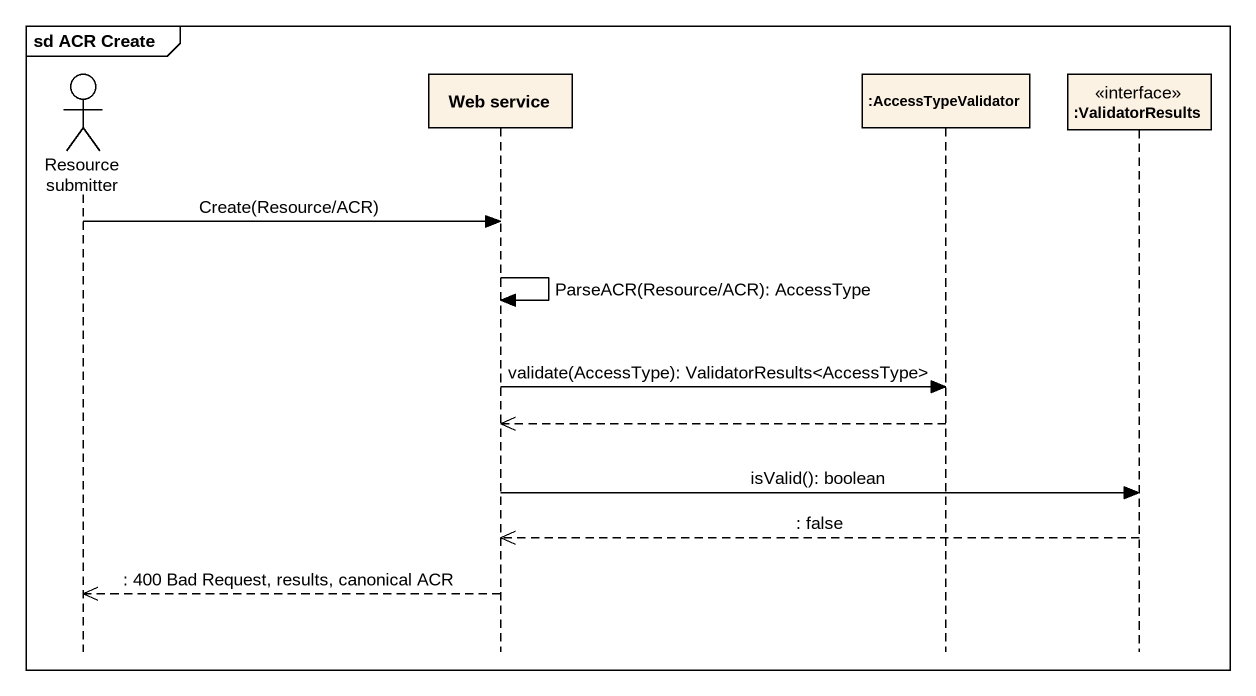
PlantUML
@startuml
mainframe sd ACR Create
hide footbox
actor "Resource submitter" as Resource_submitter
participant "Web service" as Web_service
participant ":AccessTypeValidator" as AccessTypeValidator
participant ":ValidatorResults" as ValidatorResults <<interface>>

Resource_submitter -> Web_service : Create(Resource/ACR)
Web_service -> Web_service : ParseACR(Resource/ACR): AccessType
Web_service -> AccessTypeValidator : validate(AccessType): ValidatorResults<AccessType>
AccessTypeValidator -->> Web_service
Web_service -> ValidatorResults : isValid(): boolean
ValidatorResults -->> Web_service : : false
Web_service -->> Resource_submitter : : 400 Bad Request, results, canonical ACR
@enduml
